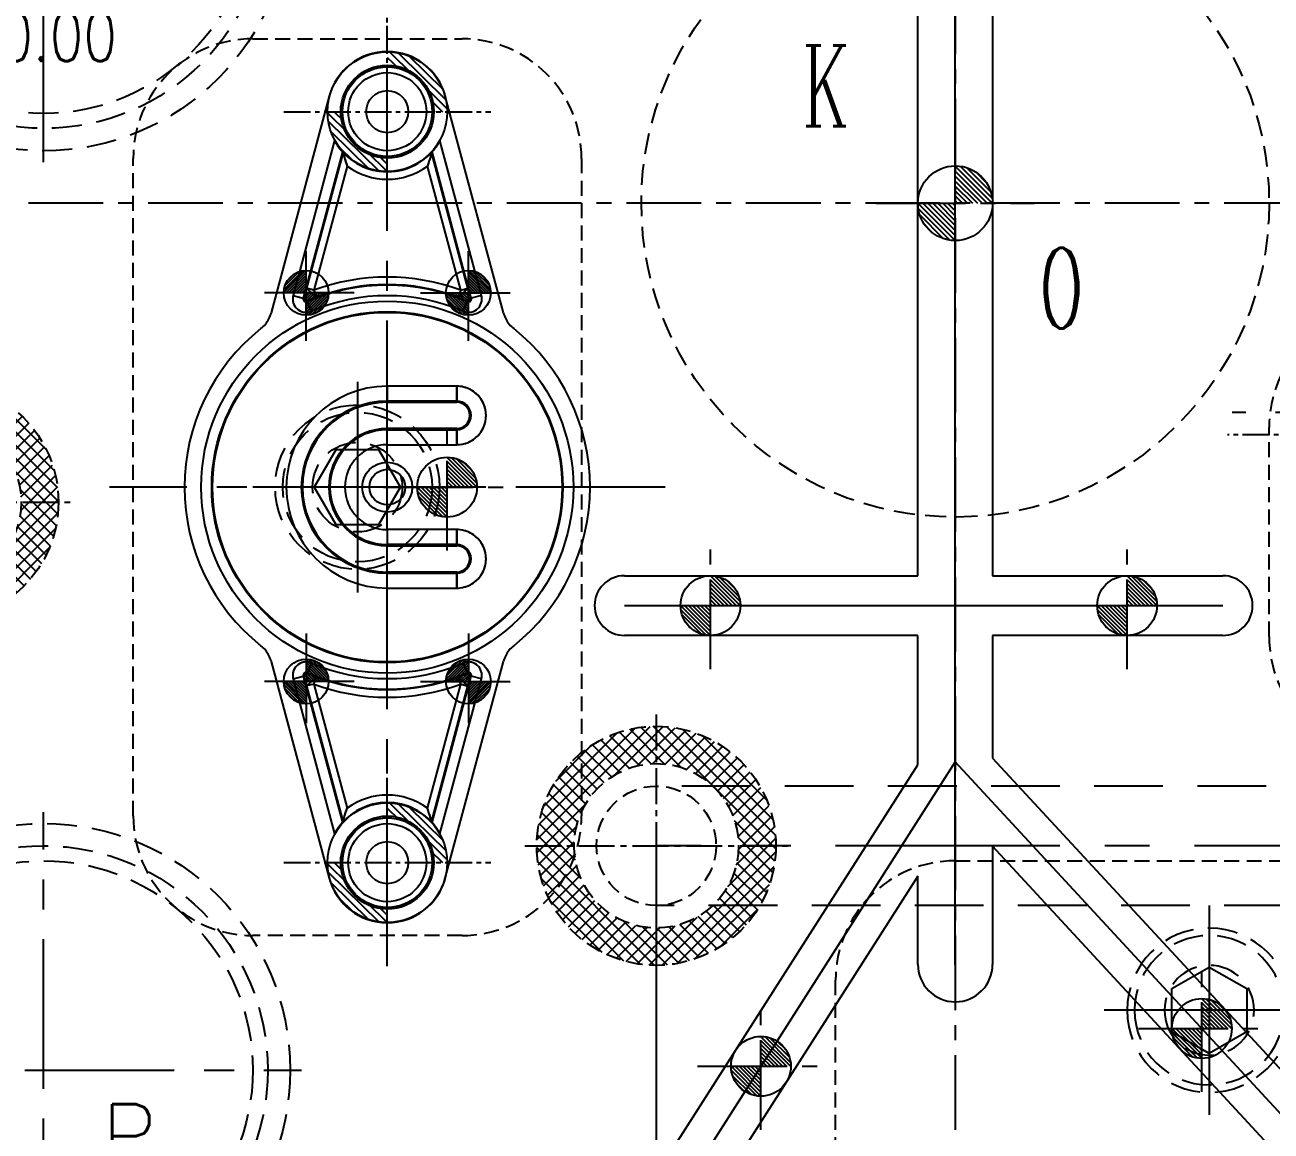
# Model space of a CAD drawing. Header units: millimetres. Extents: x 23490 to 24685, y -23248 to -22403.
# Drawn here: x 24010.1 to 24093.4, y -22697.6 to -22623.6 of the extents above; entities that cross this region are included whole.
import ezdxf

# ---------------------------------------------------------------- set-up
doc = ezdxf.new("R2010")
doc.units = ezdxf.units.MM
doc.header["$LTSCALE"] = 8
for name, pattern in [('CENTER', [2, 1.25, -0.25, 0.25, -0.25]), ('CENTER2', [1.125, 0.75, -0.125, 0.125, -0.125]), ('HIDDEN', [0.375, 0.25, -0.125]), ('HIDDEN2', [0.1875, 0.125, -0.0625])]:
    doc.linetypes.add(name, pattern=pattern)
doc.layers.get('DEFPOINTS').update_dxf_attribs({"color": 6})
for name, color, linetype in [('Cav-cor', 30, 'Continuous'), ('CL', 1, 'Continuous'), ('PIN', 5, 'Continuous'), ('PRODUCT', 1, 'Continuous'), ('SCREW', 52, 'HIDDEN'), ('SP', 3, 'Continuous'), ('WT', 4, 'Continuous')]:
    doc.layers.add(name, color=color, linetype=linetype)
doc.layers.add('dim', color=3, linetype='Continuous', lineweight=15)
doc.styles.add('ROMANC', font='RomanC.ttf', dxfattribs={"width": 0.8, "height": 7})
doc.styles.get("Standard").update_dxf_attribs({"font": 'txt.shx', "width": 0.8, "bigfont": 'chineset.shx'})
doc.dimstyles.new('ISO-25', dxfattribs={"dimtxt": 5, "dimasz": 4, "dimexe": 0.3, "dimexo": 0.3, "dimtad": 0, "dimzin": 1, "dimdsep": 46, "dimtxsty": 'Standard', "dimcen": 0, "dimclrd": 3, "dimclre": 3, "dimclrt": 3, "dimazin": 0, "dimtfac": 1, "dimtofl": 0, "dimtmove": 0, "dimatfit": 0, "dimfxl": 0, "dimarcsym": 0})

# ---------------------------------------------------------------- blocks, each defined once
blk = doc.blocks.new('20160826.095208')
at = {"layer": 'SP', "linetype": 'CENTER'}
for p, q in [((0, -17.25), (0, 17.25)), ((-17.25, 0), (17.25, 0))]:
    blk.add_line(p, q, dxfattribs=at)
at = {"layer": 'SP', "linetype": 'HIDDEN'}
for radius in [16.5, 15, 14]:
    blk.add_circle((0, 0), radius, dxfattribs=at)
at = {"layer": 'SP'}
for s, p in [('S', (-5.456, 1.995)), ('P', (3.888, -6.392))]:
    blk.add_text(s, height=4.111, dxfattribs=at).set_placement(p)
at = {"layer": 'SP', "color": 6, "insert": (-1.275, -8.844), "char_height": 3.2812, "attachment_point": 5}
blk.add_mtext('Ø30.00', dxfattribs=at)
blk = doc.blocks.new('20100512.182342')
at = {"linetype": 'HIDDEN'}
blk.add_circle((0, 0), 5.5, dxfattribs=at)
at = {"layer": 'SCREW', "linetype": 'CENTER', "ltscale": 5}
for p, q in [((0, -7.042), (0, 7.042)), ((-7, 0), (7, 0))]:
    blk.add_line(p, q, dxfattribs=at)
at = {"layer": 'SCREW', "linetype": 'Continuous'}
blk.add_lwpolyline([(-1.443, 2.5), (-2.887, 0), (-1.443, -2.5), (1.443, -2.5), (2.887, 0), (1.443, 2.5)], close=True, dxfattribs=at)
at = {"layer": 'SCREW'}
for radius in [5, 3]:
    blk.add_circle((0, 0), radius, dxfattribs=at)
blk = doc.blocks.new('20150513.114820')
at = {"layer": 'WT', "linetype": 'Continuous'}
h = blk.add_hatch(dxfattribs=at)
h.set_pattern_fill('ANSI37', color=125, scale=5, angle=270, style=0)
h.set_pattern_definition([(315, (23425.0146, -23957.4168), (0.441941738, 0.441941738), []), (45, (23425.0146, -23957.4168), (-0.441941738, 0.441941738), [])])
h.paths.add_polyline_path([(8, 0), (5.5, 0, 1), (-5.5, 0), (-8, 0, -1)])
h.paths.add_polyline_path([(-8, 0), (-5.5, 0, 0.414214), (0, -5.5, 0.414214), (5.5, 0), (8, 0, -0.414214), (0, -8, -0.414214)])
at = {"layer": 'WT', "color": 125, "linetype": 'CENTER2', "ltscale": 0.4}
for p, q in [((0, 8.788), (0, -8.788)), ((8.788, 0), (-8.788, 0))]:
    blk.add_line(p, q, dxfattribs=at)
at = {"layer": 'WT', "color": 125, "linetype": 'HIDDEN2'}
for radius in [8, 5.5, 4]:
    blk.add_circle((0, 0), radius, dxfattribs=at)
blk = doc.blocks.new('*D26567')
at = {"layer": 'DEFPOINTS', "color": 0}
for p in [(24052.3, -22678.491), (24152.3, -22747.491), (24152.3, -22779.818)]:
    blk.add_point(p, dxfattribs=at)
at = {"layer": 'dim', "color": 3, "lineweight": -2}
for p, q in [((24052.3, -22678.791), (24052.3, -22780.118)), ((24152.3, -22747.791), (24152.3, -22780.118)), ((24056.3, -22779.818), (24094.175, -22779.818)), ((24148.3, -22779.818), (24111.425, -22779.818))]:
    blk.add_line(p, q, dxfattribs=at)
at = {"layer": 'dim', "color": 3}
for points in [[(24056.3, -22779.151), (24056.3, -22780.485), (24052.3, -22779.818)], [(24148.3, -22780.485), (24148.3, -22779.151), (24152.3, -22779.818)]]:
    blk.add_solid(points, dxfattribs=at)
at = {"layer": 'dim', "color": 3, "insert": (24102.8, -22779.818), "char_height": 5, "attachment_point": 5}
blk.add_mtext('100.00', dxfattribs=at)

msp = doc.modelspace()

# ---------------------------------------------------------------- hatches: boundary and pattern name
at = {"layer": 'PIN', "linetype": 'Continuous'}
h = msp.add_hatch(dxfattribs=at)
h.set_pattern_fill('ANSI31', color=133, scale=2.909091, angle=90.5, style=0)
h.set_pattern_definition([(135.5, (23799.5911, -22934.9943), (-0.2548761, -0.2593638), [])])
h.paths.add_polyline_path([(24034.3, -22625.366), (24034.3, -22626.366, -0.414214), (24037.3, -22629.366), (24038.3, -22629.366, 0.414214)])
h.paths.add_polyline_path([(24031.3, -22629.366), (24030.3, -22629.366, 0.414214), (24034.3, -22633.366), (24034.3, -22632.366, -0.414214)])
h = msp.add_hatch(dxfattribs=at)
h.set_pattern_fill('ANSI31', color=161, scale=1.875, angle=90, style=0)
h.set_pattern_definition([(135, (24328.90282, -22653.2904), (-0.16572815, -0.16572815), [])])
h.paths.add_polyline_path([(24072.3, -22635.491), (24069.8, -22635.491, 0.414214), (24072.3, -22637.991)])
h.paths.add_polyline_path([(24072.3, -22632.991), (24072.3, -22635.491), (24074.8, -22635.491, 0.414214)])
h = msp.add_hatch(dxfattribs=at)
h.set_pattern_fill('ANSI31', color=3, angle=90, style=0)
h.set_pattern_definition([(45, (23823.59363, -22655.73143), (0.08838835, -0.08838835), [])])
h.paths.add_polyline_path([(24028.876, -22641.492), (24030.376, -22641.492, -0.414214), (24028.876, -22642.992)])
h.paths.add_polyline_path([(24028.876, -22639.992), (24028.876, -22641.492), (24027.376, -22641.492, -0.414214)])
h = msp.add_hatch(dxfattribs=at)
h.set_pattern_fill('ANSI31', color=3, angle=90, style=0)
h.set_pattern_definition([(135, (24245.00694, -22655.73143), (-0.08838835, -0.08838835), [])])
h.paths.add_polyline_path([(24039.725, -22641.492), (24038.225, -22641.492, 0.414214), (24039.725, -22642.992)])
h.paths.add_polyline_path([(24039.725, -22639.992), (24039.725, -22641.492), (24041.225, -22641.492, 0.414214)])
h = msp.add_hatch(dxfattribs=at)
h.set_pattern_fill('ANSI31', color=141, scale=1.5, angle=90, style=0)
h.set_pattern_definition([(135, (24243.58231, -22668.73048), (-0.13258252, -0.13258252), [])])
h.paths.add_polyline_path([(24038.3, -22654.491), (24036.3, -22654.491, 0.414214), (24038.3, -22656.491)])
h.paths.add_polyline_path([(24038.3, -22652.491), (24038.3, -22654.491), (24040.3, -22654.491, 0.414214)])
h = msp.add_hatch(dxfattribs=at)
h.set_pattern_fill('ANSI31', color=141, scale=1.5, angle=90, style=0)
h.set_pattern_definition([(135, (24261.2036, -22676.65443), (-0.13258252, -0.13258252), [])])
h.paths.add_polyline_path([(24055.922, -22662.415), (24053.922, -22662.415, 0.414214), (24055.922, -22664.415)])
h.paths.add_polyline_path([(24055.922, -22660.415), (24055.922, -22662.415), (24057.922, -22662.415, 0.414214)])
h = msp.add_hatch(dxfattribs=at)
h.set_pattern_fill('ANSI31', color=141, scale=1.5, angle=90, style=0)
h.set_pattern_definition([(135, (24289.08231, -22676.65443), (-0.13258252, -0.13258252), [])])
h.paths.add_polyline_path([(24083.8, -22662.415), (24081.8, -22662.415, 0.414214), (24083.8, -22664.415)])
h.paths.add_polyline_path([(24083.8, -22660.415), (24083.8, -22662.415), (24085.8, -22662.415, 0.414214)])
h = msp.add_hatch(dxfattribs=at)
h.set_pattern_fill('ANSI31', color=3, angle=270, style=0)
h.set_pattern_definition([(315, (23823.59363, -22653.2501), (0.08838835, 0.08838835), [])])
h.paths.add_polyline_path([(24028.876, -22667.49), (24030.376, -22667.49, 0.414214), (24028.876, -22665.99)])
h.paths.add_polyline_path([(24028.876, -22668.99), (24028.876, -22667.49), (24027.376, -22667.49, 0.414214)])
h = msp.add_hatch(dxfattribs=at)
h.set_pattern_fill('ANSI31', color=3, angle=270, style=0)
h.set_pattern_definition([(225, (24245.00694, -22653.2501), (-0.08838835, 0.08838835), [])])
h.paths.add_polyline_path([(24039.725, -22667.49), (24038.225, -22667.49, -0.414214), (24039.725, -22665.99)])
h.paths.add_polyline_path([(24039.725, -22668.99), (24039.725, -22667.49), (24041.225, -22667.49, -0.414214)])
h = msp.add_hatch(dxfattribs=at)
h.set_pattern_fill('ANSI31', color=133, scale=2.909091, angle=90.5, style=0)
h.set_pattern_definition([(135.5, (23799.5911, -22985.2443), (-0.2548761, -0.2593638), [])])
h.paths.add_polyline_path([(24034.3, -22675.616), (24034.3, -22676.616, -0.414214), (24037.3, -22679.616), (24038.3, -22679.616, 0.414214)])
h.paths.add_polyline_path([(24031.3, -22679.616), (24030.3, -22679.616, 0.414214), (24034.3, -22683.616), (24034.3, -22682.616, -0.414214)])
h = msp.add_hatch(dxfattribs=at)
h.set_pattern_fill('ANSI31', color=141, scale=1.5, angle=90, style=0)
h.set_pattern_definition([(135, (24294.08231, -22704.95133), (-0.13258252, -0.13258252), [])])
h.paths.add_polyline_path([(24088.8, -22690.712), (24086.8, -22690.712, 0.414214), (24088.8, -22692.712)])
h.paths.add_polyline_path([(24088.8, -22688.712), (24088.8, -22690.712), (24090.8, -22690.712, 0.414214)])
h = msp.add_hatch(dxfattribs=at)
h.set_pattern_fill('ANSI31', color=141, scale=1.5, angle=90, style=0)
h.set_pattern_definition([(135, (24264.58231, -22707.48179), (-0.13258252, -0.13258252), [])])
h.paths.add_polyline_path([(24059.3, -22693.242), (24057.3, -22693.242, 0.414214), (24059.3, -22695.242)])
h.paths.add_polyline_path([(24059.3, -22691.242), (24059.3, -22693.242), (24061.3, -22693.242, 0.414214)])

# ---------------------------------------------------------------- linework, layer by layer
at = {"linetype": 'HIDDEN2'}
for points in [[(24025.3, -22624.491), (24039.3, -22624.491, -0.414214), (24047.3, -22632.491), (24047.3, -22676.491, -0.414214), (24039.3, -22684.491), (24025.3, -22684.491, -0.414214), (24017.3, -22676.491), (24017.3, -22632.491, -0.414214)], [(24133.3, -22650.491), (24133.3, -22664.491, -0.414214), (24125.3, -22672.491), (24101.3, -22672.491, -0.414214), (24093.3, -22664.491), (24093.3, -22650.491, -0.414214), (24101.3, -22642.491), (24125.3, -22642.491, -0.414214)], [(24106.3, -22729.491), (24072.3, -22729.491, -0.414214), (24064.3, -22721.491), (24064.3, -22687.491, -0.414214), (24072.3, -22679.491), (24106.3, -22679.491, -0.414214), (24114.3, -22687.491), (24114.3, -22721.491, -0.414214)]]:
    msp.add_lwpolyline(points, format="xyb", close=True, dxfattribs=at)
at = {"color": 8, "linetype": 'HIDDEN', "ltscale": 0.7}
msp.add_circle((24072.3, -22635.491), 21, dxfattribs=at)
at = {"layer": 'Cav-cor', "color": 241}
for p, q in [((24072.3, -22686.428), (24072.3, -22547.491)), ((24069.8, -22660.415), (24069.8, -22575.491)), ((24074.8, -22575.491), (24074.8, -22660.415)), ((24030.777, -22631.302), (24028.002, -22641.657)), ((24040.598, -22641.657), (24037.823, -22631.302)), ((24031.305, -22632.047), (24028.682, -22641.839)), ((24031.339, -22632.085), (24028.901, -22641.186)), ((24039.7, -22641.186), (24037.261, -22632.085)), ((24039.919, -22641.839), (24037.295, -22632.047)), ((24031.613, -22633.003), (24029.386, -22641.317)), ((24039.215, -22641.317), (24036.987, -22633.004)), ((24029.386, -22641.316), (24029.562, -22641.787)), ((24039.214, -22641.316), (24039.7, -22641.186)), ((24028.002, -22641.657), (24028.682, -22641.839)), ((24029.233, -22642.722), (24028.955, -22642.076)), ((24039.367, -22642.722), (24039.645, -22642.076)), ((24040.598, -22641.657), (24039.919, -22641.839)), ((24027.938, -22644.617), (24027.982, -22644.649)), ((24040.619, -22644.649), (24040.663, -22644.617)), ((24034.3, -22647.733), (24034.3, -22648.813)), ((24038.948, -22647.733), (24034.3, -22647.733)), ((24038.948, -22648.813), (24038.948, -22647.733)), ((24038.948, -22648.735), (24034.3, -22648.735)), ((24038.948, -22648.813), (24034.3, -22648.813)), ((24034.3, -22651.65), (24034.3, -22650.571)), ((24034.3, -22650.571), (24038.948, -22650.571)), ((24034.3, -22650.649), (24038.948, -22650.649)), ((24038.948, -22651.65), (24038.948, -22650.571)), ((24034.3, -22651.65), (24038.948, -22651.65)), ((24034.3, -22657.331), (24034.3, -22658.41)), ((24038.948, -22657.331), (24034.3, -22657.331)), ((24038.948, -22658.41), (24038.948, -22657.331)), ((24038.948, -22658.332), (24034.3, -22658.332)), ((24038.948, -22658.41), (24034.3, -22658.41)), ((24034.3, -22661.248), (24034.3, -22660.169)), ((24034.3, -22660.169), (24038.948, -22660.169)), ((24034.3, -22660.247), (24038.948, -22660.247)), ((24038.948, -22661.248), (24038.948, -22660.169)), ((24050.171, -22660.415), (24069.8, -22660.415)), ((24074.8, -22660.415), (24090.2, -22660.415)), ((24034.3, -22661.248), (24038.948, -22661.248)), ((24050.171, -22662.415), (24090.2, -22662.415)), ((24027.982, -22664.332), (24027.938, -22664.364)), ((24040.663, -22664.364), (24040.619, -22664.332)), ((24069.8, -22664.415), (24050.171, -22664.415)), ((24069.8, -22673.076), (24069.8, -22664.415)), ((24090.2, -22664.415), (24074.8, -22664.415)), ((24074.8, -22664.415), (24074.8, -22672.634)), ((24029.233, -22666.259), (24028.955, -22666.905)), ((24039.367, -22666.259), (24039.645, -22666.905)), ((24028.002, -22667.324), (24028.682, -22667.142)), ((24028.682, -22667.142), (24031.305, -22676.934)), ((24037.295, -22676.934), (24039.919, -22667.142)), ((24039.214, -22667.665), (24039.039, -22667.195)), ((24040.598, -22667.324), (24039.919, -22667.142)), ((24028.002, -22667.324), (24030.777, -22677.68)), ((24029.386, -22667.665), (24028.901, -22667.795)), ((24028.901, -22667.795), (24031.339, -22676.897)), ((24029.386, -22667.665), (24031.613, -22675.978)), ((24036.987, -22675.978), (24039.215, -22667.665)), ((24037.261, -22676.897), (24039.7, -22667.795)), ((24037.823, -22677.68), (24040.598, -22667.324)), ((24052.362, -22700.395), (24069.8, -22673.076)), ((24072.3, -22672.876), (24054.048, -22701.471)), ((24095.275, -22697.71), (24072.3, -22672.876)), ((24074.8, -22672.634), (24096.743, -22696.352)), ((24093.807, -22699.068), (24074.8, -22678.524)), ((24074.8, -22678.524), (24074.8, -22686.428)), ((24069.8, -22680.51), (24055.733, -22702.547)), ((24069.8, -22686.428), (24069.8, -22680.51))]:
    msp.add_line(p, q, dxfattribs=at)
for centre, radius in [((24034.3, -22629.366), 3.115), ((24034.3, -22629.366), 2.613), ((24034.3, -22629.366), 1.407), ((24034.3, -22654.491), 12.45), ((24034.3, -22654.491), 11.746), ((24034.3, -22654.491), 11.695), ((24034.3, -22654.491), 1.67), ((24034.3, -22654.491), 1.193), ((24034.3, -22679.616), 3.115), ((24034.3, -22679.616), 2.613), ((24034.3, -22679.616), 1.407)]:
    msp.add_circle(centre, radius, dxfattribs=at)
for centre, radius, start, end in [((24034.3, -22629.366), 4.02, 208.78814, 221.84334), ((24034.3, -22629.366), 4.02, 222.56084, 331.21186), ((24034.3, -22629.366), 4.522, 233.55008, 306.4492), ((24034.3, -22654.491), 14.061, 69.54313, 110.45679), ((24034.3, -22654.491), 13.516, 66.70653, 113.29347), ((24034.3, -22654.491), 13.559, 69.54426, 110.45574), ((24028.876, -22641.892), 0.904, 164.98097, 293.31257), ((24051.781, -22661.816), 30.54, 139.00883, 139.14669), ((24028.924, -22641.836), 0.201, 165.05742, 292.96273), ((24051.974, -22661.749), 30.28, 139.34264, 139.48006), ((24034.3, -22654.491), 12.813, 66.70653, 113.29347), ((24039.725, -22641.892), 0.904, 246.68743, 15.01903), ((24039.676, -22641.836), 0.201, 247.03726, 14.94258), ((24016.627, -22661.749), 30.28, 40.51994, 40.65736), ((24016.819, -22661.816), 30.54, 40.85331, 40.99117), ((24034.3, -22654.491), 6.757, 90, 270), ((24038.948, -22649.692), 1.959, 270.00084, 89.99916), ((24034.3, -22654.491), 5.756, 90, 270), ((24034.3, -22654.491), 5.678, 90, 270), ((24038.948, -22649.692), 0.957, 270, 90), ((24038.948, -22649.692), 0.879, 270.00001, 90), ((24034.3, -22654.491), 3.92, 90, 270), ((24034.3, -22654.491), 3.841, 90, 270), ((24034.3, -22654.491), 2.84, 90, 270), ((24038.948, -22659.29), 1.959, 270.00084, 89.99916), ((24038.948, -22659.29), 0.957, 270, 90), ((24038.948, -22659.29), 0.879, 270.00001, 90), ((24050.171, -22662.415), 2, 90, 270), ((24090.2, -22662.415), 2, 270, 90), ((24028.876, -22667.09), 0.904, 66.68743, 195.01903), ((24034.3, -22654.491), 12.813, 246.70653, 293.29347), ((24039.725, -22667.09), 0.904, 344.98097, 113.31257), ((24051.781, -22647.165), 30.54, 220.85331, 220.99117), ((24028.924, -22667.146), 0.201, 67.03727, 194.94258), ((24034.3, -22654.491), 13.516, 246.70653, 293.29347), ((24051.974, -22647.232), 30.28, 220.51994, 220.65736), ((24034.3, -22654.491), 13.559, 249.54426, 290.45574), ((24016.627, -22647.232), 30.28, 319.34264, 319.48006), ((24039.676, -22667.146), 0.201, 345.05742, 112.96274), ((24016.819, -22647.165), 30.54, 319.00883, 319.14669), ((24034.3, -22654.491), 14.061, 249.54313, 290.45679), ((24034.3, -22679.616), 4.522, 53.54993, 126.44935), ((24034.3, -22679.616), 4.02, 42.56084, 151.21186), ((24034.3, -22679.616), 4.02, 28.78814, 41.84334), ((24072.3, -22686.428), 2.5, 180, 0)]:
    msp.add_arc(centre, radius, start, end, dxfattribs=at)
for points, knots in [([(24031.339, -22632.085), (24031.34, -22632.086), (24031.34, -22632.09), (24031.343, -22632.097), (24031.345, -22632.109), (24031.351, -22632.13), (24031.359, -22632.163), (24031.366, -22632.19), (24031.37, -22632.205)], [0, 0, 0, 0, 0.026158, 0.090912, 0.188605, 0.313525, 0.625508, 1, 1, 1, 1]), ([(24031.37, -22632.205), (24031.385, -22632.265), (24031.458, -22632.534), (24031.542, -22632.799), (24031.613, -22633.004)], [0, 0, 0, 0, 0.222553, 1, 1, 1, 1]), ([(24037.231, -22632.205), (24037.215, -22632.265), (24037.143, -22632.534), (24037.059, -22632.799), (24036.987, -22633.004)], [0, 0, 0, 0, 0.222553, 1, 1, 1, 1]), ([(24037.261, -22632.085), (24037.26, -22632.086), (24037.26, -22632.09), (24037.258, -22632.097), (24037.255, -22632.109), (24037.25, -22632.13), (24037.242, -22632.163), (24037.235, -22632.19), (24037.231, -22632.205)], [0, 0, 0, 0, 0.026158, 0.090912, 0.188605, 0.313525, 0.625508, 1, 1, 1, 1]), ([(24028.901, -22641.186), (24028.882, -22641.257), (24028.854, -22641.36), (24028.816, -22641.494), (24028.791, -22641.584), (24028.769, -22641.66), (24028.753, -22641.714), (24028.743, -22641.748), (24028.737, -22641.765), (24028.733, -22641.777), (24028.731, -22641.783), (24028.73, -22641.784)], [0, 0, 0, 0, 0.352513, 0.518828, 0.670144, 0.800183, 0.902669, 0.94162, 0.971335, 0.991039, 1, 1, 1, 1]), ([(24029.386, -22641.316), (24029.325, -22641.298), (24029.211, -22641.27), (24029.063, -22641.23), (24028.963, -22641.202), (24028.914, -22641.19), (24028.901, -22641.186)], [0, 0, 0, 0, 0.378244, 0.700516, 0.918705, 1, 1, 1, 1]), ([(24028.901, -22641.186), (24028.902, -22641.186), (24028.905, -22641.189), (24028.909, -22641.193), (24028.917, -22641.202), (24028.928, -22641.213), (24028.942, -22641.226), (24028.966, -22641.248), (24029.002, -22641.281), (24029.05, -22641.326), (24029.106, -22641.377), (24029.166, -22641.432), (24029.229, -22641.489), (24029.292, -22641.546), (24029.352, -22641.601), (24029.408, -22641.651), (24029.458, -22641.696), (24029.499, -22641.732), (24029.527, -22641.757), (24029.544, -22641.772), (24029.552, -22641.78), (24029.558, -22641.784), (24029.561, -22641.787), (24029.562, -22641.787)], [0, 0, 0, 0, 0.003051, 0.011149, 0.024055, 0.041436, 0.062991, 0.088504, 0.150594, 0.225827, 0.31132, 0.403867, 0.49996, 0.596026, 0.688538, 0.774061, 0.849455, 0.911787, 0.958653, 0.975625, 0.988162, 0.996269, 1, 1, 1, 1]), ([(24039.039, -22641.787), (24039.038, -22641.786), (24039.042, -22641.783), (24039.047, -22641.779), (24039.056, -22641.772), (24039.068, -22641.762), (24039.083, -22641.75), (24039.107, -22641.728), (24039.143, -22641.696), (24039.192, -22641.651), (24039.248, -22641.601), (24039.309, -22641.546), (24039.371, -22641.489), (24039.434, -22641.432), (24039.495, -22641.377), (24039.55, -22641.326), (24039.599, -22641.281), (24039.639, -22641.243), (24039.667, -22641.218), (24039.683, -22641.202), (24039.692, -22641.195), (24039.697, -22641.19), (24039.7, -22641.187), (24039.7, -22641.186)], [0, 0, 0, 0, 0.003051, 0.011151, 0.024058, 0.041442, 0.062998, 0.08851, 0.150587, 0.225786, 0.311253, 0.403806, 0.499908, 0.59596, 0.688466, 0.77402, 0.849442, 0.911759, 0.958607, 0.975586, 0.988138, 0.99626, 1, 1, 1, 1]), ([(24039.214, -22641.316), (24039.19, -22641.375), (24039.152, -22641.486), (24039.098, -22641.63), (24039.061, -22641.727), (24039.044, -22641.774), (24039.039, -22641.787)], [0, 0, 0, 0, 0.378244, 0.700516, 0.918705, 1, 1, 1, 1]), ([(24039.7, -22641.186), (24039.719, -22641.257), (24039.747, -22641.36), (24039.784, -22641.494), (24039.81, -22641.584), (24039.832, -22641.66), (24039.847, -22641.714), (24039.858, -22641.748), (24039.863, -22641.765), (24039.868, -22641.777), (24039.869, -22641.783), (24039.871, -22641.784)], [0, 0, 0, 0, 0.352449, 0.518763, 0.670089, 0.800146, 0.90265, 0.941609, 0.971331, 0.991039, 1, 1, 1, 1]), ([(24028.682, -22641.839), (24028.672, -22641.875), (24028.673, -22641.954), (24028.737, -22642.052), (24028.843, -22642.101), (24028.921, -22642.091), (24028.955, -22642.076)], [0, 0, 0, 0, 0.24949, 0.5, 0.750513, 1, 1, 1, 1]), ([(24029.562, -22641.787), (24029.495, -22641.812), (24029.396, -22641.85), (24029.271, -22641.902), (24029.187, -22641.937), (24029.117, -22641.967), (24029.067, -22641.989), (24029.035, -22642.004), (24029.019, -22642.011), (24029.009, -22642.017), (24029.004, -22642.02), (24029.003, -22642.021)], [0, 0, 0, 0, 0.354586, 0.520976, 0.671971, 0.801466, 0.903355, 0.94204, 0.971538, 0.991095, 1, 1, 1, 1]), ([(24039.039, -22641.787), (24039.106, -22641.812), (24039.204, -22641.85), (24039.33, -22641.902), (24039.413, -22641.937), (24039.484, -22641.967), (24039.534, -22641.989), (24039.565, -22642.004), (24039.581, -22642.011), (24039.591, -22642.017), (24039.597, -22642.02), (24039.598, -22642.021)], [0, 0, 0, 0, 0.354651, 0.521043, 0.672026, 0.801503, 0.903373, 0.942051, 0.971543, 0.991096, 1, 1, 1, 1]), ([(24039.645, -22642.076), (24039.679, -22642.091), (24039.757, -22642.101), (24039.864, -22642.052), (24039.928, -22641.954), (24039.928, -22641.875), (24039.919, -22641.839)], [0, 0, 0, 0, 0.249487, 0.5, 0.75051, 1, 1, 1, 1]), ([(24028.955, -22666.905), (24028.921, -22666.891), (24028.843, -22666.88), (24028.737, -22666.929), (24028.673, -22667.028), (24028.672, -22667.106), (24028.682, -22667.142)], [0, 0, 0, 0, 0.249487, 0.5, 0.75051, 1, 1, 1, 1]), ([(24028.901, -22667.795), (24028.882, -22667.725), (24028.854, -22667.621), (24028.816, -22667.487), (24028.791, -22667.398), (24028.769, -22667.322), (24028.753, -22667.268), (24028.743, -22667.234), (24028.737, -22667.216), (24028.733, -22667.205), (24028.731, -22667.199), (24028.73, -22667.198)], [0, 0, 0, 0, 0.352449, 0.518763, 0.670089, 0.800146, 0.90265, 0.941609, 0.971331, 0.991039, 1, 1, 1, 1]), ([(24029.562, -22667.195), (24029.562, -22667.195), (24029.558, -22667.198), (24029.554, -22667.202), (24029.544, -22667.21), (24029.533, -22667.219), (24029.518, -22667.232), (24029.494, -22667.253), (24029.458, -22667.286), (24029.409, -22667.33), (24029.353, -22667.381), (24029.292, -22667.436), (24029.229, -22667.493), (24029.166, -22667.549), (24029.106, -22667.604), (24029.05, -22667.655), (24029.002, -22667.701), (24028.961, -22667.738), (24028.934, -22667.764), (24028.917, -22667.779), (24028.909, -22667.787), (24028.904, -22667.792), (24028.901, -22667.794), (24028.901, -22667.795)], [0, 0, 0, 0, 0.003051, 0.011151, 0.024058, 0.041442, 0.062998, 0.08851, 0.150587, 0.225786, 0.311253, 0.403806, 0.499908, 0.59596, 0.688466, 0.77402, 0.849442, 0.911759, 0.958607, 0.975586, 0.988138, 0.99626, 1, 1, 1, 1]), ([(24029.562, -22667.195), (24029.495, -22667.17), (24029.396, -22667.131), (24029.271, -22667.08), (24029.187, -22667.045), (24029.116, -22667.014), (24029.067, -22666.992), (24029.035, -22666.978), (24029.019, -22666.97), (24029.009, -22666.964), (24029.004, -22666.962), (24029.003, -22666.961)], [0, 0, 0, 0, 0.354651, 0.521043, 0.672026, 0.801503, 0.903373, 0.942051, 0.971543, 0.991096, 1, 1, 1, 1]), ([(24029.386, -22667.665), (24029.41, -22667.607), (24029.449, -22667.496), (24029.503, -22667.352), (24029.54, -22667.255), (24029.557, -22667.207), (24029.562, -22667.195)], [0, 0, 0, 0, 0.378244, 0.700516, 0.918705, 1, 1, 1, 1]), ([(24039.039, -22667.195), (24039.106, -22667.17), (24039.204, -22667.131), (24039.33, -22667.08), (24039.413, -22667.045), (24039.484, -22667.014), (24039.534, -22666.992), (24039.565, -22666.978), (24039.581, -22666.97), (24039.591, -22666.964), (24039.597, -22666.962), (24039.598, -22666.961)], [0, 0, 0, 0, 0.354586, 0.520976, 0.671971, 0.801466, 0.903355, 0.94204, 0.971538, 0.991095, 1, 1, 1, 1]), ([(24039.7, -22667.795), (24039.699, -22667.796), (24039.696, -22667.792), (24039.691, -22667.788), (24039.683, -22667.78), (24039.672, -22667.769), (24039.659, -22667.756), (24039.635, -22667.733), (24039.599, -22667.701), (24039.55, -22667.656), (24039.495, -22667.605), (24039.434, -22667.55), (24039.372, -22667.493), (24039.309, -22667.435), (24039.249, -22667.38), (24039.193, -22667.33), (24039.143, -22667.286), (24039.102, -22667.25), (24039.074, -22667.225), (24039.057, -22667.209), (24039.048, -22667.202), (24039.043, -22667.197), (24039.04, -22667.195), (24039.039, -22667.195)], [0, 0, 0, 0, 0.003051, 0.011149, 0.024055, 0.041436, 0.062991, 0.088504, 0.150594, 0.225827, 0.31132, 0.403867, 0.49996, 0.596026, 0.688538, 0.774061, 0.849455, 0.911787, 0.958653, 0.975625, 0.988162, 0.996269, 1, 1, 1, 1]), ([(24039.919, -22667.142), (24039.928, -22667.106), (24039.928, -22667.028), (24039.864, -22666.929), (24039.757, -22666.88), (24039.679, -22666.891), (24039.645, -22666.905)], [0, 0, 0, 0, 0.24949, 0.5, 0.750513, 1, 1, 1, 1]), ([(24039.7, -22667.795), (24039.719, -22667.725), (24039.747, -22667.621), (24039.784, -22667.487), (24039.809, -22667.398), (24039.832, -22667.322), (24039.847, -22667.267), (24039.858, -22667.234), (24039.863, -22667.216), (24039.868, -22667.205), (24039.869, -22667.199), (24039.871, -22667.198)], [0, 0, 0, 0, 0.352513, 0.518828, 0.670144, 0.800183, 0.902669, 0.94162, 0.971335, 0.991039, 1, 1, 1, 1]), ([(24039.214, -22667.665), (24039.275, -22667.684), (24039.389, -22667.712), (24039.538, -22667.752), (24039.638, -22667.78), (24039.687, -22667.792), (24039.7, -22667.795)], [0, 0, 0, 0, 0.378244, 0.700516, 0.918705, 1, 1, 1, 1]), ([(24031.37, -22676.776), (24031.385, -22676.717), (24031.458, -22676.448), (24031.542, -22676.182), (24031.613, -22675.978)], [0, 0, 0, 0, 0.222553, 1, 1, 1, 1]), ([(24037.231, -22676.776), (24037.215, -22676.717), (24037.143, -22676.448), (24037.059, -22676.182), (24036.987, -22675.978)], [0, 0, 0, 0, 0.222553, 1, 1, 1, 1]), ([(24031.339, -22676.897), (24031.34, -22676.896), (24031.34, -22676.892), (24031.343, -22676.884), (24031.345, -22676.873), (24031.351, -22676.851), (24031.359, -22676.819), (24031.366, -22676.791), (24031.37, -22676.776)], [0, 0, 0, 0, 0.026158, 0.090912, 0.188605, 0.313525, 0.625508, 1, 1, 1, 1]), ([(24037.261, -22676.897), (24037.26, -22676.896), (24037.26, -22676.892), (24037.258, -22676.884), (24037.255, -22676.873), (24037.25, -22676.851), (24037.242, -22676.819), (24037.235, -22676.791), (24037.231, -22676.776)], [0, 0, 0, 0, 0.026158, 0.090912, 0.188605, 0.313525, 0.625508, 1, 1, 1, 1])]:
    msp.add_open_spline(points, degree=3, knots=knots, dxfattribs=at)
at = {"layer": 'CL', "color": 7, "linetype": 'CENTER', "ltscale": 0.5}
for p, q in [((24072.3, -22460.491), (24072.3, -22810.491)), ((24247.3, -22635.491), (23897.3, -22635.491))]:
    msp.add_line(p, q, dxfattribs=at)
at = {"layer": 'CL', "color": 6, "linetype": 'CENTER'}
for p, q in [((24034.3, -22685.35), (24034.3, -22623.631)), ((24123.737, -22649.491), (24090.819, -22649.491)), ((24052.893, -22654.491), (24015.708, -22654.491))]:
    msp.add_line(p, q, dxfattribs=at)
at = {"layer": 'PIN', "color": 133, "linetype": 'CENTER2', "ltscale": 0.3}
for p, q in [((24034.3, -22636.294), (24034.3, -22622.438)), ((24027.372, -22629.366), (24041.229, -22629.366)), ((24034.3, -22686.544), (24034.3, -22672.688)), ((24027.372, -22679.616), (24041.229, -22679.616))]:
    msp.add_line(p, q, dxfattribs=at)
at = {"layer": 'PIN', "color": 161, "linetype": 'CENTER2'}
for p, q in [((24072.3, -22640.797), (24072.3, -22630.184)), ((24066.994, -22635.491), (24077.607, -22635.491))]:
    msp.add_line(p, q, dxfattribs=at)
at = {"layer": 'PIN', "color": 3, "linetype": 'CENTER2'}
for p, q in [((24028.876, -22644.702), (24028.876, -22638.282)), ((24039.725, -22644.702), (24039.725, -22638.282)), ((24032.086, -22641.492), (24025.666, -22641.492)), ((24036.515, -22641.492), (24042.935, -22641.492)), ((24028.876, -22664.28), (24028.876, -22670.7)), ((24039.725, -22664.28), (24039.725, -22670.7)), ((24032.086, -22667.49), (24025.666, -22667.49)), ((24036.515, -22667.49), (24042.935, -22667.49))]:
    msp.add_line(p, q, dxfattribs=at)
at = {"layer": 'PIN', "color": 141, "linetype": 'CENTER2'}
for p, q in [((24038.3, -22658.736), (24038.3, -22650.245)), ((24034.055, -22654.491), (24042.546, -22654.491)), ((24055.922, -22666.66), (24055.922, -22658.169)), ((24083.8, -22666.66), (24083.8, -22658.169)), ((24051.676, -22662.415), (24060.167, -22662.415)), ((24079.555, -22662.415), (24088.046, -22662.415)), ((24088.8, -22694.957), (24088.8, -22686.466)), ((24059.3, -22697.487), (24059.3, -22688.997)), ((24084.555, -22690.712), (24093.046, -22690.712)), ((24055.055, -22693.242), (24063.546, -22693.242))]:
    msp.add_line(p, q, dxfattribs=at)
at = {"layer": 'PIN', "color": 54, "linetype": 'CENTER2', "ltscale": 0.3}
msp.add_line((24104.124, -22650.998), (24090.507, -22650.998), dxfattribs=at)
at = {"layer": 'PIN', "color": 133}
for centre, radius in [((24034.3, -22629.366), 4), ((24034.3, -22629.366), 3), ((24034.3, -22679.616), 4), ((24034.3, -22679.616), 3)]:
    msp.add_circle(centre, radius, dxfattribs=at)
at = {"layer": 'PIN', "color": 161, "linetype": 'Continuous'}
msp.add_circle((24072.3, -22635.491), 2.5, dxfattribs=at)
at = {"layer": 'PIN', "color": 3, "linetype": 'Continuous'}
for centre in [(24028.876, -22641.492), (24039.725, -22641.492), (24028.876, -22667.49), (24039.725, -22667.49)]:
    msp.add_circle(centre, 1.5, dxfattribs=at)
at = {"layer": 'PIN', "color": 141, "linetype": 'Continuous'}
for centre in [(24038.3, -22654.491), (24055.922, -22662.415), (24083.8, -22662.415), (24088.8, -22690.712), (24059.3, -22693.242)]:
    msp.add_circle(centre, 2, dxfattribs=at)
at = {"layer": 'PRODUCT'}
for p, q in [((24030.417, -22628.325), (24026.53, -22642.831)), ((24042.07, -22642.831), (24038.183, -22628.325)), ((24030.777, -22631.302), (24028.002, -22641.657)), ((24040.598, -22641.657), (24037.823, -22631.302)), ((24031.305, -22632.047), (24028.682, -22641.839)), ((24031.339, -22632.085), (24028.901, -22641.186)), ((24039.7, -22641.186), (24037.261, -22632.085)), ((24039.919, -22641.839), (24037.295, -22632.047)), ((24031.613, -22633.003), (24029.386, -22641.317)), ((24039.215, -22641.317), (24036.987, -22633.004)), ((24029.386, -22641.316), (24029.562, -22641.787)), ((24039.214, -22641.316), (24039.7, -22641.186)), ((24028.002, -22641.657), (24028.682, -22641.839)), ((24029.233, -22642.722), (24028.955, -22642.076)), ((24039.367, -22642.722), (24039.645, -22642.076)), ((24040.598, -22641.657), (24039.919, -22641.839)), ((24038.948, -22647.733), (24034.3, -22647.733)), ((24038.948, -22647.733), (24038.948, -22648.813)), ((24038.948, -22648.735), (24034.3, -22648.735)), ((24034.3, -22648.813), (24038.948, -22648.813)), ((24038.948, -22650.571), (24034.3, -22650.571)), ((24034.3, -22651.65), (24034.3, -22650.571)), ((24034.3, -22650.649), (24038.948, -22650.649)), ((24038.948, -22650.571), (24038.948, -22651.65)), ((24034.3, -22651.65), (24038.948, -22651.65)), ((24034.3, -22657.331), (24034.3, -22651.65)), ((24038.948, -22657.331), (24034.3, -22657.331)), ((24038.948, -22657.331), (24038.948, -22658.41)), ((24038.948, -22658.332), (24034.3, -22658.332)), ((24034.3, -22660.169), (24034.3, -22658.41)), ((24034.3, -22658.41), (24038.948, -22658.41)), ((24038.948, -22660.169), (24034.3, -22660.169)), ((24034.3, -22660.247), (24038.948, -22660.247)), ((24038.948, -22660.169), (24038.948, -22661.248)), ((24034.3, -22661.248), (24038.948, -22661.248)), ((24026.53, -22666.15), (24030.417, -22680.656)), ((24029.233, -22666.259), (24028.955, -22666.905)), ((24038.183, -22680.656), (24042.07, -22666.15)), ((24039.367, -22666.259), (24039.645, -22666.905)), ((24028.002, -22667.324), (24028.682, -22667.142)), ((24028.682, -22667.142), (24031.305, -22676.934)), ((24037.295, -22676.934), (24039.919, -22667.142)), ((24039.214, -22667.665), (24039.039, -22667.195)), ((24040.598, -22667.324), (24039.919, -22667.142)), ((24028.002, -22667.324), (24030.777, -22677.68)), ((24029.386, -22667.665), (24028.901, -22667.795)), ((24028.901, -22667.795), (24031.339, -22676.897)), ((24029.386, -22667.665), (24031.613, -22675.978)), ((24036.987, -22675.978), (24039.215, -22667.665)), ((24037.261, -22676.897), (24039.7, -22667.795)), ((24037.823, -22677.68), (24040.598, -22667.324))]:
    msp.add_line(p, q, dxfattribs=at)
for centre, radius in [((24034.3, -22629.366), 3.115), ((24034.3, -22629.366), 2.613), ((24034.3, -22629.366), 1.407), ((24034.3, -22654.491), 12.45), ((24034.3, -22654.491), 11.746), ((24034.3, -22654.491), 11.695), ((24034.3, -22654.491), 1.67), ((24034.3, -22654.491), 1.193), ((24034.3, -22679.616), 3.115), ((24034.3, -22679.616), 2.613), ((24034.3, -22679.616), 1.407)]:
    msp.add_circle(centre, radius, dxfattribs=at)
for centre, radius, start, end in [((24034.3, -22629.366), 4.02, 15, 165), ((24034.3, -22629.366), 4.02, 208.78814, 331.21186), ((24034.3, -22629.366), 4.522, 233.55008, 306.4492), ((24034.3, -22654.491), 14.061, 69.54313, 110.45679), ((24034.3, -22654.491), 13.516, 66.70653, 113.29347), ((24034.3, -22654.491), 13.559, 69.54426, 110.45574), ((24034.3, -22654.491), 12.813, 66.70653, 113.29347), ((24034.3, -22654.491), 13.568, 128.56614, 231.43386), ((24034.3, -22654.491), 13.568, 308.56614, 51.43386), ((24034.3, -22654.491), 6.757, 90, 270), ((24034.3, -22654.491), 5.756, 90, 270), ((24034.3, -22654.491), 5.678, 90, 270), ((24038.948, -22649.692), 0.957, 270, 90), ((24038.948, -22649.692), 0.879, 270, 90), ((24034.3, -22654.491), 3.919, 90, 270), ((24034.3, -22654.491), 3.841, 90, 270), ((24034.3, -22654.491), 2.84, 90, 270), ((24038.948, -22659.29), 0.957, 270, 90), ((24038.948, -22659.29), 0.879, 270, 90), ((24034.3, -22654.491), 12.813, 246.70653, 293.29347), ((24034.3, -22654.491), 13.516, 246.70653, 293.29347), ((24034.3, -22654.491), 13.559, 249.54426, 290.45574), ((24034.3, -22654.491), 14.061, 249.54313, 290.45679), ((24034.3, -22679.616), 4.522, 53.54993, 126.44935), ((24034.3, -22679.616), 4.02, 28.78814, 151.21186), ((24034.3, -22679.616), 4.02, 195, 345)]:
    msp.add_arc(centre, radius, start, end, dxfattribs=at)
for points, start_tangent, end_tangent in [([(24031.339, -22632.085), (24031.349, -22632.124), (24031.37, -22632.205), (24031.396, -22632.303), (24031.426, -22632.411), (24031.459, -22632.525), (24031.495, -22632.643), (24031.533, -22632.764), (24031.573, -22632.885), (24031.613, -22633.004)], (0.238229, -0.971209), (0.33011, -0.943943)), ([(24037.261, -22632.085), (24037.251, -22632.124), (24037.231, -22632.205), (24037.205, -22632.303), (24037.175, -22632.411), (24037.142, -22632.525), (24037.106, -22632.643), (24037.068, -22632.764), (24037.028, -22632.885), (24036.987, -22633.004)], (-0.238229, -0.971209), (-0.33011, -0.943943)), ([(24028.901, -22641.186), (24028.872, -22641.293), (24028.843, -22641.398), (24028.815, -22641.497), (24028.79, -22641.588), (24028.778, -22641.629), (24028.767, -22641.666), (24028.758, -22641.698), (24028.749, -22641.727), (24028.742, -22641.75), (24028.736, -22641.767), (24028.734, -22641.774), (24028.732, -22641.779), (24028.731, -22641.782), (24028.73, -22641.784)], (-0.258509, -0.966009), (-0.655938, -0.754814)), ([(24028.901, -22641.186), (24028.927, -22641.212), (24028.999, -22641.278), (24029.105, -22641.375), (24029.229, -22641.489), (24029.353, -22641.602), (24029.461, -22641.698), (24029.534, -22641.763), (24029.562, -22641.787)], (0.852241, 0.523149), (0.989316, -0.145786)), ([(24029.386, -22641.316), (24029.291, -22641.289), (24029.188, -22641.263), (24029.087, -22641.236), (24028.998, -22641.212), (24028.93, -22641.194), (24028.901, -22641.186)], (-0.956924, 0.290339), (-0.95869, 0.284454)), ([(24039.039, -22641.787), (24039.067, -22641.763), (24039.14, -22641.698), (24039.246, -22641.602), (24039.372, -22641.489), (24039.496, -22641.376), (24039.602, -22641.278), (24039.673, -22641.212), (24039.7, -22641.186)], (-0.438443, 0.898759), (0.239138, 0.970986)), ([(24039.214, -22641.316), (24039.179, -22641.408), (24039.143, -22641.508), (24039.107, -22641.606), (24039.074, -22641.693), (24039.049, -22641.759), (24039.039, -22641.787)], (-0.380227, -0.924893), (-0.374141, -0.927372)), ([(24039.7, -22641.186), (24039.729, -22641.293), (24039.757, -22641.398), (24039.785, -22641.497), (24039.811, -22641.588), (24039.823, -22641.628), (24039.833, -22641.665), (24039.843, -22641.698), (24039.851, -22641.727), (24039.859, -22641.75), (24039.864, -22641.767), (24039.867, -22641.774), (24039.868, -22641.779), (24039.87, -22641.782), (24039.871, -22641.784)], (0.259353, -0.965782), (0.655938, -0.754814)), ([(24028.002, -22641.657), (24027.972, -22641.91), (24028.012, -22642.159), (24028.119, -22642.387), (24028.285, -22642.576), (24028.497, -22642.713), (24028.738, -22642.785), (24028.989, -22642.789), (24029.233, -22642.722)], (-0.258854, -0.965917), (0.918497, 0.395429)), ([(24028.682, -22641.839), (24028.675, -22641.896), (24028.684, -22641.951), (24028.707, -22642.002), (24028.744, -22642.044), (24028.791, -22642.074), (24028.845, -22642.09), (24028.901, -22642.091), (24028.955, -22642.076)], (-0.260978, -0.965345), (0.917617, 0.397465)), ([(24028.682, -22641.839), (24028.706, -22641.812), (24028.73, -22641.784)], (0.654124, 0.756387), (0.655942, 0.754811)), ([(24028.73, -22641.784), (24028.723, -22641.839), (24028.732, -22641.895), (24028.756, -22641.945), (24028.792, -22641.988), (24028.839, -22642.018), (24028.893, -22642.034), (24028.949, -22642.035), (24029.003, -22642.021)], (-0.258208, -0.966089), (0.920625, 0.390447)), ([(24028.955, -22642.076), (24028.979, -22642.048), (24029.003, -22642.021)], (0.649712, 0.76018), (0.651534, 0.75862)), ([(24029.562, -22641.787), (24029.46, -22641.826), (24029.361, -22641.865), (24029.268, -22641.903), (24029.184, -22641.939), (24029.146, -22641.955), (24029.111, -22641.97), (24029.081, -22641.983), (24029.055, -22641.995), (24029.034, -22642.005), (24029.018, -22642.013), (24029.012, -22642.016), (24029.007, -22642.018), (24029.004, -22642.02), (24029.003, -22642.021)], (-0.936742, -0.350021), (-0.651509, -0.758641)), ([(24039.039, -22641.787), (24039.14, -22641.826), (24039.239, -22641.865), (24039.333, -22641.903), (24039.417, -22641.938), (24039.455, -22641.955), (24039.489, -22641.97), (24039.52, -22641.983), (24039.546, -22641.995), (24039.567, -22642.005), (24039.583, -22642.013), (24039.589, -22642.016), (24039.593, -22642.018), (24039.596, -22642.02), (24039.598, -22642.021)], (0.937059, -0.349171), (0.651503, -0.758646)), ([(24039.367, -22642.722), (24039.612, -22642.789), (24039.863, -22642.785), (24040.104, -22642.713), (24040.316, -22642.576), (24040.482, -22642.387), (24040.589, -22642.159), (24040.629, -22641.91), (24040.598, -22641.657)], (0.918497, -0.395429), (-0.258854, 0.965917)), ([(24039.598, -22642.021), (24039.652, -22642.035), (24039.708, -22642.034), (24039.761, -22642.018), (24039.808, -22641.988), (24039.845, -22641.945), (24039.869, -22641.895), (24039.877, -22641.839), (24039.871, -22641.784)], (0.920625, -0.390447), (-0.258208, 0.966089)), ([(24039.598, -22642.021), (24039.622, -22642.048), (24039.645, -22642.076)], (0.651534, -0.75862), (0.649712, -0.76018)), ([(24039.645, -22642.076), (24039.7, -22642.091), (24039.756, -22642.09), (24039.809, -22642.074), (24039.857, -22642.044), (24039.893, -22642.002), (24039.917, -22641.951), (24039.926, -22641.896), (24039.919, -22641.839)], (0.917617, -0.397465), (-0.260978, 0.965345)), ([(24039.871, -22641.784), (24039.895, -22641.812), (24039.919, -22641.839)], (0.655942, -0.754811), (0.654124, -0.756387)), ([(24025.842, -22643.882), (24026.144, -22643.584), (24026.378, -22643.227), (24026.53, -22642.831)], (0.781889, 0.623418), (0.258819, 0.965926)), ([(24042.07, -22642.831), (24042.223, -22643.227), (24042.456, -22643.584), (24042.759, -22643.882)], (0.258819, -0.965926), (0.781889, -0.623418)), ([(24027.938, -22644.617), (24027.952, -22644.628), (24027.967, -22644.639), (24027.982, -22644.649)], (0.807973, -0.58922), (0.807476, -0.5899)), ([(24040.619, -22644.649), (24040.633, -22644.639), (24040.648, -22644.628), (24040.663, -22644.617)], (0.807476, 0.5899), (0.807973, 0.58922)), ([(24038.948, -22651.65), (24039.421, -22651.592), (24039.865, -22651.423), (24040.252, -22651.154), (24040.562, -22650.801), (24040.78, -22650.385), (24040.893, -22649.928), (24040.893, -22649.457), (24040.781, -22649), (24040.563, -22648.583), (24040.252, -22648.231), (24039.865, -22647.961), (24039.421, -22647.791), (24038.948, -22647.733)], (1, -0.000087), (-1, 0.000086)), ([(24038.948, -22661.248), (24039.421, -22661.19), (24039.865, -22661.021), (24040.252, -22660.752), (24040.562, -22660.399), (24040.78, -22659.983), (24040.893, -22659.526), (24040.893, -22659.055), (24040.781, -22658.598), (24040.563, -22658.181), (24040.252, -22657.828), (24039.865, -22657.559), (24039.421, -22657.389), (24038.948, -22657.331)], (1, -0.000087), (-1, 0.000086)), ([(24027.982, -22664.332), (24027.967, -22664.343), (24027.952, -22664.354), (24027.938, -22664.364)], (-0.807476, -0.5899), (-0.807973, -0.58922)), ([(24040.663, -22664.364), (24040.648, -22664.354), (24040.633, -22664.343), (24040.619, -22664.332)], (-0.807973, 0.58922), (-0.807476, 0.5899)), ([(24026.53, -22666.15), (24026.378, -22665.754), (24026.144, -22665.397), (24025.842, -22665.099)], (-0.258819, 0.965926), (-0.781889, 0.623418)), ([(24042.759, -22665.099), (24042.456, -22665.397), (24042.223, -22665.754), (24042.07, -22666.15)], (-0.781889, -0.623418), (-0.258819, -0.965926)), ([(24029.233, -22666.259), (24028.989, -22666.193), (24028.738, -22666.196), (24028.497, -22666.269), (24028.285, -22666.405), (24028.119, -22666.595), (24028.012, -22666.822), (24027.972, -22667.072), (24028.002, -22667.324)], (-0.918497, 0.395429), (0.258854, -0.965917)), ([(24040.598, -22667.324), (24040.629, -22667.072), (24040.589, -22666.822), (24040.482, -22666.595), (24040.316, -22666.405), (24040.104, -22666.269), (24039.863, -22666.196), (24039.612, -22666.193), (24039.367, -22666.259)], (0.258854, 0.965917), (-0.918497, -0.395429)), ([(24028.955, -22666.905), (24028.901, -22666.89), (24028.845, -22666.891), (24028.791, -22666.907), (24028.744, -22666.937), (24028.707, -22666.98), (24028.684, -22667.03), (24028.675, -22667.086), (24028.682, -22667.142)], (-0.917617, 0.397465), (0.260978, -0.965345)), ([(24028.73, -22667.198), (24028.706, -22667.17), (24028.682, -22667.142)], (-0.655942, 0.754811), (-0.654124, 0.756387)), ([(24029.003, -22666.961), (24028.949, -22666.946), (24028.893, -22666.947), (24028.839, -22666.964), (24028.792, -22666.994), (24028.756, -22667.036), (24028.732, -22667.087), (24028.723, -22667.142), (24028.73, -22667.198)], (-0.920625, 0.390447), (0.258208, -0.966089)), ([(24028.901, -22667.795), (24028.872, -22667.689), (24028.843, -22667.584), (24028.815, -22667.484), (24028.79, -22667.394), (24028.778, -22667.353), (24028.767, -22667.316), (24028.758, -22667.283), (24028.749, -22667.255), (24028.742, -22667.232), (24028.736, -22667.214), (24028.734, -22667.208), (24028.732, -22667.203), (24028.731, -22667.199), (24028.73, -22667.198)], (-0.259353, 0.965782), (-0.655938, 0.754814)), ([(24029.562, -22667.195), (24029.534, -22667.219), (24029.461, -22667.283), (24029.354, -22667.38), (24029.229, -22667.493), (24029.104, -22667.606), (24028.999, -22667.703), (24028.927, -22667.77), (24028.901, -22667.795)], (0.438443, -0.898759), (-0.239138, -0.970986)), ([(24029.003, -22666.961), (24028.979, -22666.933), (24028.955, -22666.905)], (-0.651534, 0.75862), (-0.649712, 0.76018)), ([(24029.562, -22667.195), (24029.46, -22667.156), (24029.361, -22667.117), (24029.268, -22667.079), (24029.183, -22667.043), (24029.146, -22667.027), (24029.111, -22667.012), (24029.081, -22666.998), (24029.055, -22666.987), (24029.034, -22666.977), (24029.018, -22666.969), (24029.012, -22666.966), (24029.007, -22666.964), (24029.004, -22666.962), (24029.003, -22666.961)], (-0.937059, 0.349171), (-0.651503, 0.758646)), ([(24029.386, -22667.665), (24029.422, -22667.573), (24029.457, -22667.473), (24029.494, -22667.375), (24029.527, -22667.289), (24029.551, -22667.223), (24029.562, -22667.195)], (0.380227, 0.924893), (0.374141, 0.927372)), ([(24039.039, -22667.195), (24039.14, -22667.156), (24039.239, -22667.117), (24039.333, -22667.078), (24039.417, -22667.043), (24039.455, -22667.027), (24039.489, -22667.012), (24039.519, -22666.998), (24039.546, -22666.987), (24039.567, -22666.977), (24039.583, -22666.969), (24039.589, -22666.966), (24039.593, -22666.964), (24039.596, -22666.962), (24039.598, -22666.961)], (0.936742, 0.350021), (0.651509, 0.758641)), ([(24039.7, -22667.795), (24039.673, -22667.77), (24039.602, -22667.703), (24039.496, -22667.606), (24039.372, -22667.493), (24039.247, -22667.379), (24039.14, -22667.283), (24039.067, -22667.219), (24039.039, -22667.195)], (-0.852241, -0.523149), (-0.989316, 0.145786)), ([(24039.645, -22666.905), (24039.622, -22666.933), (24039.598, -22666.961)], (-0.649712, -0.76018), (-0.651534, -0.75862)), ([(24039.871, -22667.198), (24039.877, -22667.142), (24039.869, -22667.087), (24039.845, -22667.036), (24039.808, -22666.994), (24039.761, -22666.964), (24039.708, -22666.947), (24039.652, -22666.946), (24039.598, -22666.961)], (0.258208, 0.966089), (-0.920625, -0.390447)), ([(24039.919, -22667.142), (24039.926, -22667.086), (24039.917, -22667.03), (24039.893, -22666.98), (24039.857, -22666.937), (24039.809, -22666.907), (24039.756, -22666.891), (24039.7, -22666.89), (24039.645, -22666.905)], (0.260978, 0.965345), (-0.917617, -0.397465)), ([(24039.7, -22667.795), (24039.729, -22667.689), (24039.757, -22667.584), (24039.785, -22667.484), (24039.811, -22667.394), (24039.822, -22667.353), (24039.833, -22667.316), (24039.843, -22667.283), (24039.851, -22667.255), (24039.859, -22667.232), (24039.864, -22667.214), (24039.867, -22667.208), (24039.868, -22667.203), (24039.87, -22667.199), (24039.871, -22667.198)], (0.258509, 0.966009), (0.655938, 0.754814)), ([(24039.919, -22667.142), (24039.895, -22667.17), (24039.871, -22667.198)], (-0.654124, -0.756387), (-0.655942, -0.754811)), ([(24039.214, -22667.665), (24039.31, -22667.692), (24039.412, -22667.718), (24039.513, -22667.745), (24039.603, -22667.77), (24039.671, -22667.788), (24039.7, -22667.795)], (0.956924, -0.290339), (0.95869, -0.284454)), ([(24031.339, -22676.897), (24031.349, -22676.857), (24031.37, -22676.776), (24031.396, -22676.678), (24031.426, -22676.571), (24031.459, -22676.457), (24031.495, -22676.338), (24031.533, -22676.218), (24031.573, -22676.096), (24031.613, -22675.978)], (0.238229, 0.971209), (0.33011, 0.943943)), ([(24037.261, -22676.897), (24037.251, -22676.857), (24037.231, -22676.776), (24037.205, -22676.678), (24037.175, -22676.571), (24037.142, -22676.457), (24037.106, -22676.338), (24037.068, -22676.218), (24037.028, -22676.096), (24036.987, -22675.978)], (-0.238229, 0.971209), (-0.33011, 0.943943))]:
    msp.add_spline(points, degree=3, dxfattribs=dict(at, start_tangent=start_tangent, end_tangent=end_tangent))
at = {"layer": 'WT', "color": 125, "linetype": 'HIDDEN', "ltscale": 2.3}
for p, q in [((24217.3, -22674.491), (24052.3, -22674.491)), ((24136.3, -22682.491), (24052.3, -22682.491))]:
    msp.add_line(p, q, dxfattribs=at)
at = {"layer": 'WT', "color": 125, "linetype": 'CENTER', "ltscale": 1.5}
msp.add_line((24247.3, -22678.491), (24052.3, -22678.491), dxfattribs=at)

# ---------------------------------------------------------------- block references
at = {"linetype": 'Continuous', "rotation": 180}
msp.add_blockref('20100512.182342', (24032.3, -22654.491), dxfattribs=at)
at = {"linetype": 'Continuous', "xscale": -1, "rotation": 90.00000000000001}
msp.add_blockref('20100512.182342', (24089.3, -22689.491), dxfattribs=at)
at = {"layer": 'SP'}
for p in [(24011.3, -22615.491), (24011.3, -22693.491)]:
    msp.add_blockref('20160826.095208', p, dxfattribs=at)
at = {"layer": 'WT', "rotation": 90}
for p in [(24004.3, -22655.491), (24052.3, -22678.491)]:
    msp.add_blockref('20150513.114820', p, dxfattribs=at)

# ---------------------------------------------------------------- texts
at = {"color": 8, "linetype": 'HIDDEN', "ltscale": 0.7, "style": 'ROMANC', "width": 0.6}
for s, p in [('K', (24062.058, -22630.327)), ('O', (24077.878, -22643.874))]:
    msp.add_text(s, height=5.4, dxfattribs=at).set_placement(p)

# ---------------------------------------------------------------- dimensions: what is measured, and where the dimension line sits
at = {"layer": 'dim'}
dim = msp.add_linear_dim(base=(24152.3, -22779.818), p1=(24052.3, -22678.491), p2=(24152.3, -22747.491), dimstyle='ISO-25', dxfattribs=at)
dim.commit()
dim.dimension.update_dxf_attribs({"geometry": '*D26567', "text_midpoint": (24102.8, -22779.818), "dimtype": 160})

doc.saveas('drawing.dxf')
